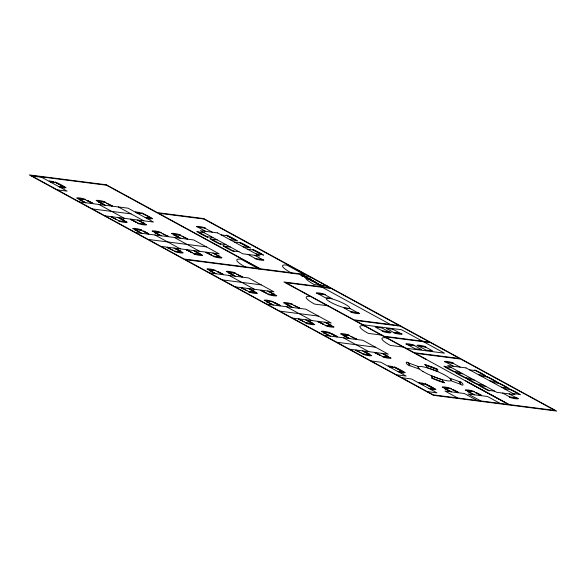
<?xml version="1.0" encoding="UTF-8"?>
<svg xmlns="http://www.w3.org/2000/svg" width="586" height="586" viewBox="0 0 586 586"><rect width="100%" height="100%" fill="white"/><g stroke="black" fill="none" stroke-linecap="round" stroke-linejoin="round"><path stroke-width="0.88" d="M303.541 275.552L305.987 276.885L303.709 275.786L302.596 275.647L304.39 276.621L301.431 275.493L302.999 276.504L300.559 275.164L303.643 275.288M310.595 279.544L311.041 279.332L308.119 278.848L308.719 279.31L306.668 278.46L310.932 279.588M311.32 279.793L311.811 280.064C308.881 279.024 312.038 281.295 309.906 279.815L309.078 279.507L311.43 279.529M318.388 283.646L314.909 282.445L316.579 282.657L316.081 282.386L313.847 282.1L316.294 283.324L318.498 283.382M31.93 176.012L41.628 177.25L67.068 191.124L57.369 189.879M49.993 181.814L55.567 182.524L64.284 187.278L58.703 186.56M80.062 199.687L79.007 199.555L84.721 202.229M106.542 203.071L112.256 205.752L111.201 205.62M79.542 201.98L128.041 208.184L153.481 222.057L104.982 215.853M136.406 212.747L141.98 213.458M92.266 208.916L131.059 213.875M145.116 217.494L150.697 218.212M112.131 217.179L111.076 217.04L116.79 219.721M138.611 220.563L144.324 223.244L143.27 223.105M198.581 232.019L204.162 232.73M221.296 234.927L226.877 235.638L235.587 240.392L230.012 239.674M207.298 236.773L212.872 237.484M211.656 239.147L217.23 239.864M234.371 242.055L239.945 242.765L248.654 247.519L243.08 246.809M136.04 230.217L134.985 230.078L140.699 232.759M162.52 233.602L168.233 236.283L167.178 236.143M181.916 236.085L187.63 238.766L186.582 238.627M135.52 232.51L193.724 239.952L219.157 253.826L160.96 246.376M220.365 243.901L225.94 244.611M224.724 246.274L230.298 246.992M247.439 249.182L253.013 249.9L261.73 254.646L256.148 253.936M148.243 239.447L206.44 246.889M233.433 251.028L239.015 251.738M168.109 247.702L167.054 247.57L172.767 250.251M194.589 251.094L200.302 253.775L199.247 253.635M213.985 253.577L219.699 256.258L218.651 256.119M310.873 277.017L310.067 276.914A22.957 3.985 22.1 0 0 314.089 284.503L327.83 286.261M210.22 270.673L209.173 270.542L214.886 273.215M236.7 274.065L242.414 276.739L241.366 276.607M209.707 272.966L248.508 277.932L273.94 291.806L235.14 286.84M222.424 279.903L261.224 284.869M311.356 296.597L310.543 296.494A22.957 3.985 22.1 0 0 314.565 304.09L328.307 305.848M242.289 288.166L241.242 288.034L246.955 290.707M268.769 291.55L274.482 294.231L273.435 294.099M267.516 301.922L266.462 301.783L272.175 304.464M293.996 305.306L299.71 307.987L298.655 307.855M266.996 304.215L305.797 309.181L331.237 323.047L292.436 318.081M279.72 311.151L318.513 316.11M363.064 324.805L401.491 329.72L422.462 341.155M365.093 325.911L364.287 325.809A22.957 3.985 22.1 0 0 368.308 333.397L382.05 335.155M299.585 319.414L298.53 319.275L304.244 321.956M326.065 322.798L331.779 325.479L330.724 325.34M387.104 337.91L386.299 337.807A22.957 3.985 22.1 0 0 390.32 345.403L404.062 347.161M324.549 333.031L323.501 332.892L329.215 335.573M351.029 336.415L356.742 339.096L355.695 338.957M324.036 335.317L362.837 340.283L388.269 354.156L349.468 349.19M406.069 348.252L444.488 353.175L423.517 341.733M336.752 342.253L375.553 347.22M356.618 350.516L355.57 350.384L361.284 353.058M383.098 353.907L388.811 356.581L387.764 356.449M445.675 366.777L451.249 367.495M469.569 369.839L475.143 370.55M454.384 371.531L459.966 372.242M478.279 374.586L483.86 375.304M371.033 360.947L380.732 362.192L406.164 376.065L396.466 374.82M457.219 373.077L462.793 373.787M481.113 376.131L486.688 376.849M389.089 366.748L394.671 367.466L403.38 372.22L397.806 371.502M465.929 377.823L471.51 378.541M489.823 380.885L495.404 381.596M468.763 379.369L474.338 380.087M492.658 382.431L498.239 383.141M465.46 380.746L508.545 404.487L433.164 394.839L185.205 259.605L306.874 275.178L330.211 287.902L283.924 281.976L425.854 359.386L426.659 359.489L415.262 353.27L460.735 359.086L554.832 410.405L509.359 404.589L467.452 382.072M477.473 384.123L483.054 384.834M501.367 387.178L506.949 387.895M480.308 385.669L485.889 386.379M504.202 388.723L509.783 389.441M401.784 377.721L411.489 378.966L436.922 392.84L427.223 391.595M489.017 390.423L494.599 391.133M512.911 393.477L518.493 394.188M419.847 383.522L425.421 384.24L434.138 388.987L428.556 388.276M468.566 391.697L467.518 391.565L473.232 394.246M504.194 402.003L426.256 359.438M322.051 286.217L320.322 285.375L322.82 286.517L319.773 285.155L323.706 286.605L320.784 285.404M312.514 280.394L313.715 280.775M321.275 285.074L323.282 285.983M309.752 278.672L311.041 279.332M304.896 274.922L286.884 265.099A22.957 3.985 22.1 0 0 290.905 272.688L291.967 273.266M322.337 287.338L390.415 324.461M460.164 367.144L452.846 363.152L446.202 362.302L453.52 366.294M509.249 393.909L516.559 397.901L509.915 397.052L502.605 393.06M204.968 228.21L212.279 232.203M254.676 255.32L261.986 259.305M198.324 227.361L205.635 231.345M248.032 254.47L255.342 258.455M259.151 269.069L241.139 259.239A22.957 3.985 22.1 0 0 245.16 266.835L246.223 267.414M500.173 403.41L487.457 396.473L468.053 393.99L480.769 400.927M481.077 395.66L473.766 391.668L467.123 390.818L474.433 394.81M187.344 239.139L180.034 235.147L173.39 234.297L180.7 238.29M212.777 253.013L220.094 256.998L213.443 256.148L206.133 252.163M477.099 400.458L464.383 393.521L444.986 391.038L457.703 397.975M118.343 206.946L143.782 220.812M174.32 237.469L199.76 251.343M458.01 392.708L450.693 388.716L444.049 387.866L451.359 391.858M111.97 206.125L104.652 202.141L98.009 201.291L105.319 205.276M137.402 219.999L144.713 223.984M167.948 236.656L160.63 232.671L153.986 231.822L161.297 235.806M193.38 250.53L200.69 254.514L194.047 253.665L186.736 249.68M242.128 277.112L234.818 273.127L228.174 272.278L235.484 276.262M267.56 290.986L274.878 294.978L268.234 294.128L260.916 290.136M292.106 304.376L299.424 308.361M324.856 322.234L332.167 326.219L325.523 325.369L318.213 321.384M356.456 339.47L349.146 335.478L342.502 334.628L349.813 338.62M381.896 353.343L389.207 357.328L382.563 356.478L375.252 352.494M130.759 219.149L138.069 223.134M285.463 303.526L292.78 307.511M98.946 204.463L124.379 218.329M154.924 234.993L180.356 248.86M229.104 275.449L254.544 289.323M286.4 306.698L311.833 320.564M343.44 337.8L368.872 351.673M92.566 203.642L85.256 199.658L78.612 198.808L85.922 202.793M117.998 217.516L125.316 221.501M148.544 234.173L141.233 230.188L134.59 229.338L141.9 233.323M173.976 248.046L181.294 252.031L174.65 251.182L167.332 247.197M222.731 274.636L215.414 270.644L208.77 269.794L216.088 273.779M248.164 288.502L255.474 292.495L248.83 291.645L241.52 287.653M272.71 301.893L280.02 305.877M305.46 319.751L312.77 323.736L306.126 322.886L298.809 318.901M337.06 336.987L329.75 333.002L323.106 332.145L330.416 336.137M362.492 350.86L369.803 354.845L363.159 353.995L355.849 350.01M111.355 216.666L118.672 220.651M266.066 301.043L273.376 305.028M443.39 382.087L442.159 379.772L431.303 375.816L432.534 378.131M317.282 283.807L318.996 284.862L319.421 284.921L317.883 284.1L320.989 285.118L317.282 283.807M312.77 280.928L314.345 281.676L312.77 280.928M312.221 280.643L313.422 281.558L311.1 280.584L315.393 282.012L312.221 280.643M106.3 184.766L29.3 174.914L433.413 395.308L556.7 411.086L203.694 218.563L157.407 212.637L106.3 184.766M106.549 185.242L31.168 175.595L184.151 259.027L259.532 268.674L106.549 185.242M52.63 181.455L49.078 181.001L50.455 181.748L54.007 182.202L52.63 181.455M55.78 182.224L54.952 182.121L66.057 187.835A17.924 3.113 22.1 0 0 55.78 182.224M63.295 187.271L59.735 186.809L61.112 187.564L64.672 188.018L63.295 187.271M85.629 199.614L77.792 198.61L76.707 198.017A17.924 3.113 22.1 0 1 84.552 199.02L85.629 199.614M105.033 202.097L97.188 201.093L96.111 200.5A17.924 3.113 22.1 0 1 103.949 201.503L105.033 202.097M88.193 200.727L87.138 200.595L92.852 203.269L88.193 200.727M99.459 202.17L98.404 202.031L104.125 204.712L99.459 202.17M203.943 219.039L158.469 213.216L260.338 268.776L305.819 274.6L203.943 219.039M139.043 212.388L135.491 211.934L136.868 212.681L140.428 213.136L139.043 212.388M142.193 213.157L141.365 213.055L152.47 218.761A17.924 3.113 22.1 0 0 142.193 213.157M149.708 218.204L146.148 217.743L147.526 218.497L151.085 218.952L149.708 218.204M205.342 228.166L197.504 227.163L196.42 226.577A17.924 3.113 22.1 0 1 204.265 227.573L205.342 228.166M120.262 218.219L119.207 218.08L124.921 220.761L120.262 218.219M131.528 219.662L130.48 219.523L136.194 222.204L131.528 219.662M217.531 232.869L200.39 230.679L242.78 253.797L259.92 255.987L217.531 232.869M126.136 221.706L118.291 220.702L119.376 221.288A17.924 3.113 22.1 0 0 127.213 222.292L126.136 221.706M145.533 224.182L137.695 223.178L138.772 223.771A17.924 3.113 22.1 0 0 146.617 224.775L145.533 224.182M197.629 231.573L196.801 231.463A17.924 3.113 22.1 0 0 207.085 237.074L207.905 237.176L197.629 231.573M227.082 235.338L226.262 235.235L237.367 240.949A17.924 3.113 22.1 0 0 227.082 235.338M210.696 238.7L209.876 238.59A17.924 3.113 22.1 0 0 220.153 244.201L220.981 244.303L210.696 238.7M240.157 242.465L239.33 242.362L250.434 248.076A17.924 3.113 22.1 0 0 240.157 242.465M141.607 230.144L133.769 229.141L132.685 228.547A17.924 3.113 22.1 0 1 140.53 229.551L141.607 230.144M161.011 232.62L153.166 231.617L152.089 231.03A17.924 3.113 22.1 0 1 159.927 232.034L161.011 232.62M180.407 235.103L172.57 234.1L171.486 233.514A17.924 3.113 22.1 0 1 179.323 234.517L180.407 235.103M144.171 231.258L143.116 231.118L148.829 233.799L144.171 231.258M155.436 232.701L154.382 232.561L160.103 235.242L155.436 232.701M174.833 235.184L173.786 235.045L179.499 237.726L174.833 235.184M223.771 245.827L222.944 245.724A17.924 3.113 22.1 0 0 233.228 251.328L234.048 251.431L223.771 245.827M253.225 249.599L252.405 249.49L263.51 255.203A17.924 3.113 22.1 0 0 253.225 249.599M262.806 259.503L254.969 258.499L256.045 259.093A17.924 3.113 22.1 0 0 263.89 260.096L262.806 259.503M176.239 248.75L175.185 248.611L180.898 251.291L176.239 248.75M187.505 250.185L186.458 250.054L192.171 252.734L187.505 250.185M206.902 252.669L205.854 252.537L211.568 255.21L206.902 252.669M182.114 252.229L174.269 251.226L175.353 251.819A17.924 3.113 22.1 0 0 183.191 252.822L182.114 252.229M201.511 254.712L193.673 253.709L194.75 254.302A17.924 3.113 22.1 0 0 202.595 255.306L201.511 254.712M220.915 257.195L213.07 256.192L214.154 256.785A17.924 3.113 22.1 0 0 221.991 257.789L220.915 257.195M306.522 277.171L304.281 276.885L306.5 278.035L308.829 278.431L305.343 277.229L307.013 277.442L306.522 277.171M215.795 270.6L207.949 269.597L206.873 269.011A17.924 3.113 22.1 0 1 214.71 270.014L215.795 270.6M235.191 273.083L227.353 272.08L226.269 271.486A17.924 3.113 22.1 0 1 234.114 272.49L235.191 273.083M218.351 271.714L217.303 271.582L223.017 274.255L218.351 271.714M229.624 273.157L228.569 273.025L234.283 275.698L229.624 273.157M331.266 288.48L285.792 282.657L353.871 319.788L399.344 325.604L331.266 288.48M325.12 294.612L317.275 293.608L316.198 293.015A17.924 3.113 22.1 0 1 324.036 294.018L325.12 294.612M324.747 294.655L318.095 293.806L325.413 297.791L332.057 298.648L324.747 294.655M250.42 289.206L249.372 289.074L255.086 291.747L250.42 289.206M261.693 290.649L260.638 290.51L266.352 293.19L261.693 290.649M256.294 292.692L248.457 291.689L249.541 292.275A17.924 3.113 22.1 0 0 257.379 293.278L256.294 292.692M275.698 295.176L267.853 294.172L268.937 294.758A17.924 3.113 22.1 0 0 276.775 295.762L275.698 295.176M350.435 308.705L343.792 307.855L351.102 311.84L357.746 312.69L350.435 308.705M273.083 301.849L265.246 300.845L264.161 300.252A17.924 3.113 22.1 0 1 272.007 301.255L273.083 301.849M292.487 304.332L284.642 303.328L283.565 302.735A17.924 3.113 22.1 0 1 291.403 303.738L292.487 304.332M358.566 312.887L350.728 311.884L351.812 312.477A17.924 3.113 22.1 0 0 359.65 313.481L358.566 312.887M275.647 302.962L274.592 302.83L280.306 305.504L275.647 302.962M286.913 304.405L285.858 304.266L291.579 306.947L286.913 304.405M400.406 326.182L354.933 320.366L384.035 336.239L429.509 342.056L400.406 326.182M381.911 327.889L375.267 327.039L382.577 331.031L389.221 331.881L381.911 327.889M393.001 329.31L386.357 328.46L393.667 332.445L400.311 333.295L393.001 329.31M307.716 320.454L306.661 320.315L312.375 322.996L307.716 320.454M318.982 321.89L317.934 321.758L323.648 324.439L318.982 321.89M390.042 332.079L382.204 331.075L383.281 331.661A17.924 3.113 22.1 0 0 391.126 332.665L390.042 332.079M401.132 333.493L393.294 332.489L394.371 333.082A17.924 3.113 22.1 0 0 402.216 334.086L401.132 333.493M313.591 323.933L305.745 322.93L306.83 323.523A17.924 3.113 22.1 0 0 314.667 324.527L313.591 323.933M332.987 326.417L325.149 325.413L326.226 326.006A17.924 3.113 22.1 0 0 334.071 327.01L332.987 326.417M430.571 342.634L385.097 336.818L414.199 352.691L459.68 358.507L430.571 342.634M330.123 332.951L322.278 331.947L321.201 331.361A17.924 3.113 22.1 0 1 329.039 332.365L330.123 332.951M349.52 335.434L341.682 334.43L340.598 333.844A17.924 3.113 22.1 0 1 348.443 334.848L349.52 335.434M332.68 334.071L331.632 333.932L337.346 336.613L332.68 334.071M343.953 335.507L342.898 335.375L348.611 338.056L343.953 335.507M414.727 345.542L406.889 344.539L405.805 343.945A17.924 3.113 22.1 0 1 413.65 344.949L414.727 345.542M425.817 346.963L417.979 345.96L416.895 345.366A17.924 3.113 22.1 0 1 424.74 346.37L425.817 346.963M414.353 345.586L407.71 344.736L415.02 348.721L421.664 349.571L414.353 345.586M425.443 347.007L418.8 346.158L426.11 350.142L432.754 350.992L425.443 347.007M364.748 351.556L363.701 351.424L369.414 354.105L364.748 351.556M376.022 352.999L374.967 352.867L380.68 355.541L376.022 352.999M453.227 363.108L445.382 362.104L444.305 361.518A17.924 3.113 22.1 0 1 452.143 362.522L453.227 363.108M370.63 355.043L362.785 354.039L363.869 354.633A17.924 3.113 22.1 0 0 371.707 355.636L370.63 355.043M390.027 357.526L382.189 356.522L383.266 357.116A17.924 3.113 22.1 0 0 391.104 358.119L390.027 357.526M465.995 367.891L447.682 365.547L496.767 392.312L515.079 394.656L465.995 367.891M444.723 366.331L443.895 366.228A17.924 3.113 22.1 0 0 454.179 371.832L455 371.934L444.723 366.331M475.356 370.249L474.535 370.147L485.633 375.86A17.924 3.113 22.1 0 0 475.356 370.249M456.267 372.623L455.439 372.52A17.924 3.113 22.1 0 0 465.724 378.124L466.544 378.234L456.267 372.623M486.9 376.549L486.08 376.439L497.184 382.153A17.924 3.113 22.1 0 0 486.9 376.549M391.734 366.397L388.174 365.935L389.551 366.69L393.111 367.144L391.734 366.397M394.883 367.166L394.056 367.056L405.16 372.769A17.924 3.113 22.1 0 0 394.883 367.166M467.811 378.922L466.983 378.82A17.924 3.113 22.1 0 0 477.268 384.423L478.088 384.526L467.811 378.922M498.444 382.841L497.624 382.739L508.729 388.452A17.924 3.113 22.1 0 0 498.444 382.841M402.392 372.205L398.839 371.751L400.216 372.506L403.776 372.96L402.392 372.205M479.355 385.222L478.528 385.112A17.924 3.113 22.1 0 0 488.812 390.723L489.632 390.825L479.355 385.222M509.988 389.141L509.168 389.031L520.273 394.744A17.924 3.113 22.1 0 0 509.988 389.141M422.491 383.163L418.931 382.709L420.308 383.464L423.868 383.918L422.491 383.163M425.634 383.94L424.813 383.83L435.918 389.543A17.924 3.113 22.1 0 0 425.634 383.94M451.073 388.672L443.228 387.668L442.152 387.082A17.924 3.113 22.1 0 1 449.989 388.086L451.073 388.672M474.14 391.624L466.302 390.62L465.218 390.034A17.924 3.113 22.1 0 1 473.056 391.038L474.14 391.624M445.499 388.745L444.444 388.613L450.158 391.294L445.499 388.745M453.63 389.793L452.582 389.653L458.296 392.334L453.63 389.793M476.696 392.745L475.649 392.605L481.362 395.286L476.696 392.745M517.379 398.099L509.542 397.096L510.618 397.682A17.924 3.113 22.1 0 0 518.456 398.685L517.379 398.099M433.149 388.979L429.597 388.525L430.974 389.28L434.526 389.734L433.149 388.979M437.705 369.583L424.711 364.565A17.924 3.113 22.1 0 1 437.53 369.239L437.705 369.583M436.768 369.297L425.912 365.334L427.135 367.649L437.998 371.612L436.768 369.297M408.105 362.588L406.757 362.097A17.924 3.113 22.1 0 0 408.479 365.349L409.826 365.84L408.105 362.588M417.628 366.257L408.515 362.939L409.973 365.693L419.093 369.019L417.628 366.257M460.75 381.94L459.402 381.449L461.123 384.702L462.471 385.192A17.924 3.113 22.1 0 0 460.75 381.94M459.256 381.596L450.143 378.27L451.601 381.032L460.721 384.35L459.256 381.596M444.4 382.519L431.589 377.845L431.772 378.182A17.924 3.113 22.1 0 0 444.584 382.856L444.4 382.519M329.618 301.658A12.614 2.19 22.1 0 0 349.227 308.295A12.614 2.19 22.1 0 0 334.928 299.798A12.614 2.19 22.1 0 0 329.618 301.658M422.945 371.465A17.763 3.084 22.1 0 0 450.568 380.819A17.763 3.084 22.1 0 0 430.432 368.85A17.763 3.084 22.1 0 0 422.945 371.465"/></g></svg>
